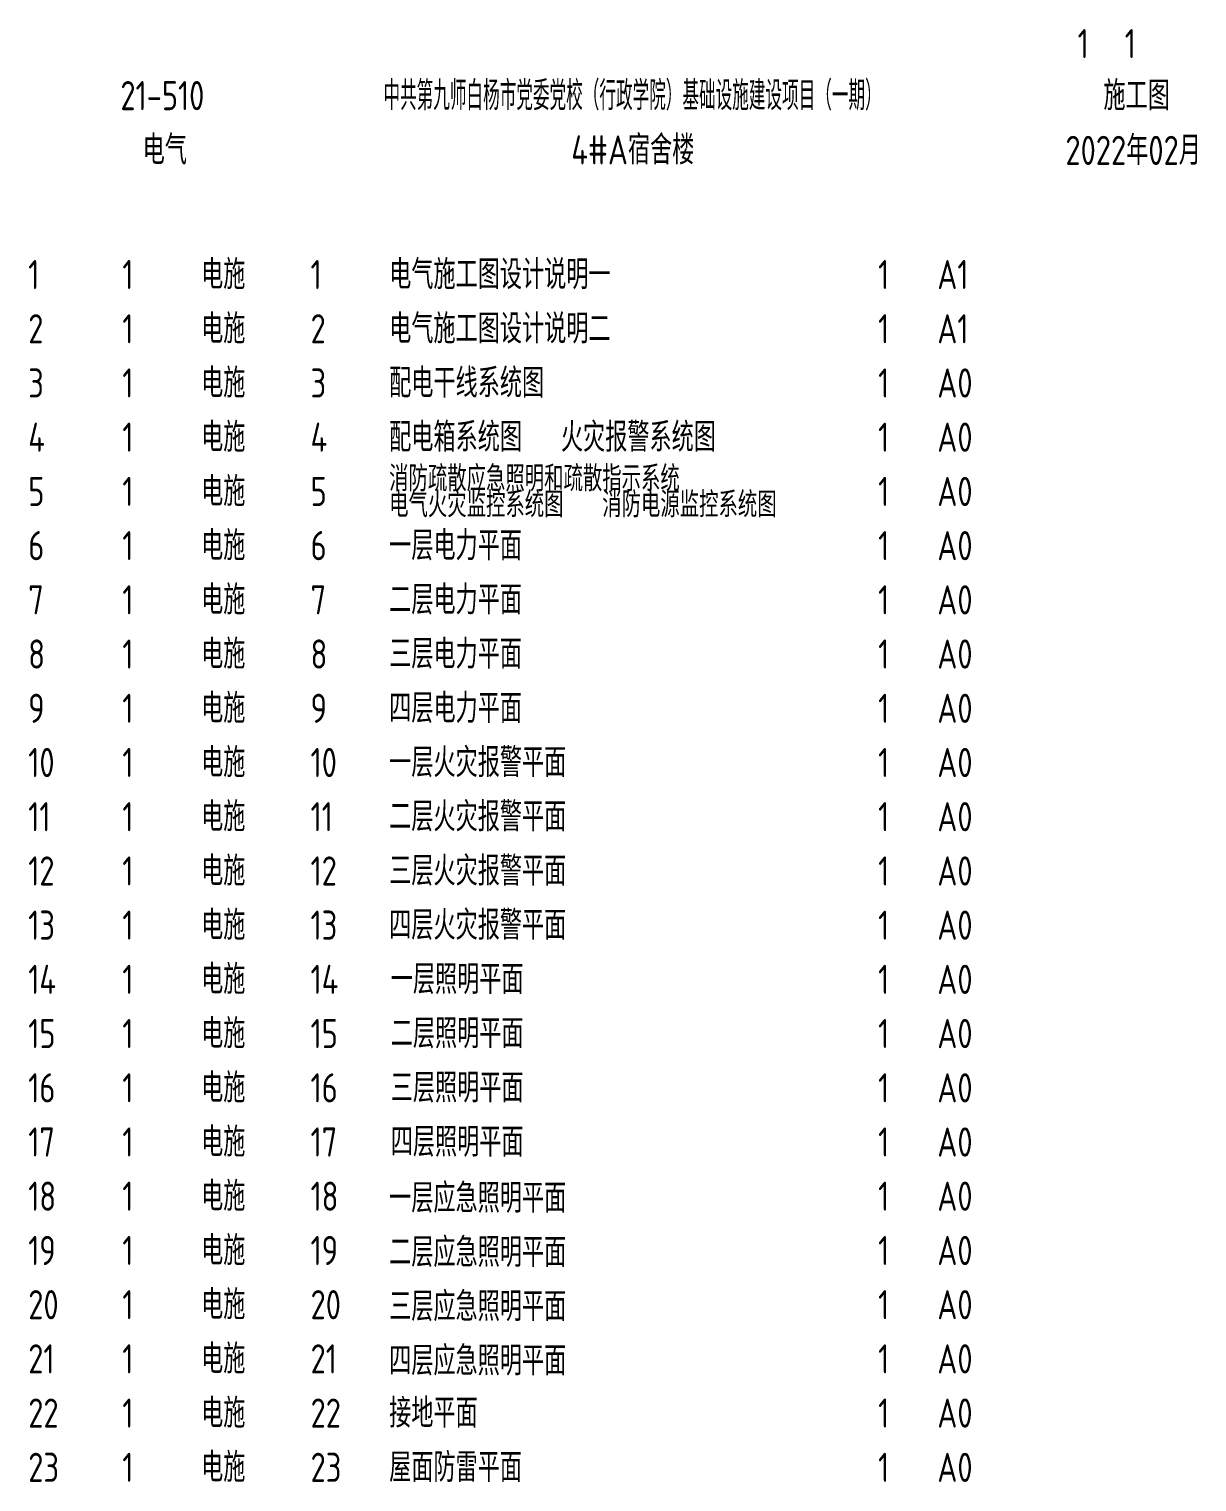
# Model space of a CAD drawing. Extents: x 1725663 to 4653551, y -550461 to 248782.
# Drawn here: x 1725663 to 1741697, y 122024 to 141969 of the extents above; entities that cross this region are included whole.
import ezdxf

# ---------------------------------------------------------------- set-up
doc = ezdxf.new("R2010")
doc.units = 0
doc.header["$LTSCALE"] = 1000
doc.layers.add('SIG_TEXT', color=7, linetype='Continuous')
doc.styles.add('HZTXT', font='tssdeng.shx', dxfattribs={"width": 0.7, "bigfont": 'tssdchn.shx'})

msp = doc.modelspace()

# ---------------------------------------------------------------- texts
at = {"layer": 'SIG_TEXT', "color": 0, "style": 'HZTXT'}
for s, height, width, p in [('1', 400, 0.8, (1740059, 141569)), ('1', 400, 0.8, (1740706, 141569)), ('21-510', 400, 0.8, (1726917, 140855)), ('中共第九师白杨市党委党校（行政学院）基础设施建设项目（一期）', 400, 0.6, (1730529, 140855)), ('施工图', 400, 0.8, (1740413, 140855)), ('电气', 400, 0.8, (1727223, 140110)), ('4#A宿舍楼', 400, 0.8, (1733107, 140110)), ('2022年02月', 400, 0.8, (1739891, 140103)), ('电施', 400, 0.8, (1728025, 138399)), ('电气施工图设计说明一', 400, 0.8, (1730607, 138399)), ('1', 400, 0.8, (1725652, 138399)), ('1', 400, 0.8, (1726944, 138399)), ('1', 400, 0.8, (1729528, 138399)), ('1', 400, 0.8, (1737320, 138399)), ('A1', 400, 0.8, (1738133, 138399)), ('2', 400, 0.8, (1725652, 137654)), ('1', 400, 0.8, (1726944, 137654)), ('电施', 400, 0.8, (1728025, 137654)), ('2', 400, 0.8, (1729528, 137654)), ('电气施工图设计说明二', 400, 0.8, (1730607, 137654)), ('1', 400, 0.8, (1737320, 137654)), ('A1', 400, 0.8, (1738133, 137654)), ('3', 400, 0.8, (1725652, 136910)), ('1', 400, 0.8, (1726944, 136910)), ('电施', 400, 0.8, (1728025, 136910)), ('3', 400, 0.8, (1729528, 136910)), ('配电干线系统图', 400, 0.8, (1730607, 136910)), ('1', 400, 0.8, (1737320, 136910)), ('A0', 400, 0.8, (1738133, 136910)), ('4', 400, 0.8, (1725652, 136166)), ('1', 400, 0.8, (1726944, 136166)), ('电施', 400, 0.8, (1728025, 136166)), ('4', 400, 0.8, (1729528, 136166)), ('配电箱系统图', 400, 0.8, (1730607, 136166)), ('火灾报警系统图', 400, 0.8, (1732965, 136166)), ('1', 400, 0.8, (1737320, 136166)), ('A0', 400, 0.8, (1738133, 136166)), ('电施', 400, 0.8, (1728025, 135421)), ('消防疏散应急照明和疏散指示系统', 350, 0.8, (1730607, 135623)), ('5', 400, 0.8, (1725652, 135421)), ('1', 400, 0.8, (1726944, 135421)), ('5', 400, 0.8, (1729528, 135421)), ('电气火灾监控系统图', 350, 0.8, (1730607, 135266)), ('消防电源监控系统图', 350, 0.8, (1733532, 135266)), ('1', 400, 0.8, (1737320, 135421)), ('A0', 400, 0.8, (1738133, 135421)), ('6', 400, 0.8, (1725652, 134677)), ('1', 400, 0.8, (1726944, 134677)), ('电施', 400, 0.8, (1728025, 134677)), ('6', 400, 0.8, (1729528, 134677)), ('一层电力平面', 400, 0.8, (1730607, 134677)), ('1', 400, 0.8, (1737320, 134677)), ('A0', 400, 0.8, (1738133, 134677)), ('7', 400, 0.8, (1725652, 133933)), ('1', 400, 0.8, (1726944, 133933)), ('电施', 400, 0.8, (1728025, 133933)), ('7', 400, 0.8, (1729528, 133933)), ('二层电力平面', 400, 0.8, (1730607, 133933)), ('1', 400, 0.8, (1737320, 133933)), ('A0', 400, 0.8, (1738133, 133933)), ('8', 400, 0.8, (1725652, 133189)), ('1', 400, 0.8, (1726944, 133189)), ('电施', 400, 0.8, (1728025, 133189)), ('8', 400, 0.8, (1729528, 133189)), ('三层电力平面', 400, 0.8, (1730607, 133189)), ('1', 400, 0.8, (1737320, 133189)), ('A0', 400, 0.8, (1738133, 133189)), ('9', 400, 0.8, (1725652, 132444)), ('1', 400, 0.8, (1726944, 132444)), ('电施', 400, 0.8, (1728025, 132444)), ('9', 400, 0.8, (1729528, 132444)), ('四层电力平面', 400, 0.8, (1730607, 132444)), ('1', 400, 0.8, (1737320, 132444)), ('A0', 400, 0.8, (1738133, 132444)), ('10', 400, 0.8, (1725652, 131700)), ('1', 400, 0.8, (1726944, 131700)), ('电施', 400, 0.8, (1728025, 131700)), ('10', 400, 0.8, (1729528, 131700)), ('一层火灾报警平面', 400, 0.8, (1730607, 131700)), ('1', 400, 0.8, (1737320, 131700)), ('A0', 400, 0.8, (1738133, 131700)), ('11', 400, 0.8, (1725652, 130956)), ('1', 400, 0.8, (1726944, 130956)), ('电施', 400, 0.8, (1728025, 130956)), ('11', 400, 0.8, (1729528, 130956)), ('二层火灾报警平面', 400, 0.8, (1730607, 130956)), ('1', 400, 0.8, (1737320, 130956)), ('A0', 400, 0.8, (1738133, 130956)), ('电施', 400, 0.8, (1728025, 130211)), ('三层火灾报警平面', 400, 0.8, (1730607, 130211)), ('12', 400, 0.8, (1725652, 130211)), ('1', 400, 0.8, (1726944, 130211)), ('12', 400, 0.8, (1729528, 130211)), ('1', 400, 0.8, (1737320, 130211)), ('A0', 400, 0.8, (1738133, 130211)), ('13', 400, 0.8, (1725652, 129467)), ('1', 400, 0.8, (1726944, 129467)), ('电施', 400, 0.8, (1728025, 129467)), ('13', 400, 0.8, (1729528, 129467)), ('四层火灾报警平面', 400, 0.8, (1730607, 129467)), ('1', 400, 0.8, (1737320, 129467)), ('A0', 400, 0.8, (1738133, 129467)), ('14', 400, 0.8, (1725652, 128723)), ('1', 400, 0.8, (1726944, 128723)), ('电施', 400, 0.8, (1728025, 128723)), ('14', 400, 0.8, (1729528, 128723)), ('一层照明平面', 400, 0.8, (1730629, 128723)), ('1', 400, 0.8, (1737320, 128723)), ('A0', 400, 0.8, (1738133, 128723)), ('15', 400, 0.8, (1725652, 127979)), ('1', 400, 0.8, (1726944, 127979)), ('电施', 400, 0.8, (1728025, 127979)), ('15', 400, 0.8, (1729528, 127979)), ('二层照明平面', 400, 0.8, (1730629, 127979)), ('1', 400, 0.8, (1737320, 127979)), ('A0', 400, 0.8, (1738133, 127979)), ('电施', 400, 0.8, (1728025, 127234)), ('三层照明平面', 400, 0.8, (1730629, 127234)), ('16', 400, 0.8, (1725652, 127234)), ('1', 400, 0.8, (1726944, 127234)), ('16', 400, 0.8, (1729528, 127234)), ('1', 400, 0.8, (1737320, 127234)), ('A0', 400, 0.8, (1738133, 127234)), ('17', 400, 0.8, (1725652, 126490)), ('1', 400, 0.8, (1726944, 126490)), ('电施', 400, 0.8, (1728025, 126490)), ('17', 400, 0.8, (1729528, 126490)), ('四层照明平面', 400, 0.8, (1730629, 126490)), ('1', 400, 0.8, (1737320, 126490)), ('A0', 400, 0.8, (1738133, 126490)), ('18', 400, 0.8, (1725652, 125746)), ('1', 400, 0.8, (1726944, 125746)), ('电施', 400, 0.8, (1728025, 125746)), ('18', 400, 0.8, (1729528, 125746)), ('一层应急照明平面', 400, 0.8, (1730607, 125720)), ('1', 400, 0.8, (1737320, 125746)), ('A0', 400, 0.8, (1738133, 125746)), ('19', 400, 0.8, (1725652, 125001)), ('1', 400, 0.8, (1726944, 125001)), ('电施', 400, 0.8, (1728025, 125001)), ('19', 400, 0.8, (1729528, 125001)), ('二层应急照明平面', 400, 0.8, (1730607, 124976)), ('1', 400, 0.8, (1737320, 125001)), ('A0', 400, 0.8, (1738133, 125001)), ('20', 400, 0.8, (1725652, 124257)), ('1', 400, 0.8, (1726944, 124257)), ('电施', 400, 0.8, (1728025, 124257)), ('20', 400, 0.8, (1729528, 124257)), ('三层应急照明平面', 400, 0.8, (1730607, 124232)), ('1', 400, 0.8, (1737320, 124257)), ('A0', 400, 0.8, (1738133, 124257)), ('21', 400, 0.8, (1725652, 123513)), ('1', 400, 0.8, (1726944, 123513)), ('电施', 400, 0.8, (1728025, 123513)), ('21', 400, 0.8, (1729528, 123513)), ('四层应急照明平面', 400, 0.8, (1730607, 123487)), ('1', 400, 0.8, (1737320, 123513)), ('A0', 400, 0.8, (1738133, 123513)), ('22', 400, 0.8, (1725652, 122769)), ('1', 400, 0.8, (1726944, 122769)), ('电施', 400, 0.8, (1728025, 122769)), ('22', 400, 0.8, (1729528, 122769)), ('接地平面', 400, 0.8, (1730607, 122769)), ('1', 400, 0.8, (1737320, 122769)), ('A0', 400, 0.8, (1738133, 122769)), ('电施', 400, 0.8, (1728025, 122024)), ('屋面防雷平面', 400, 0.8, (1730607, 122024)), ('23', 400, 0.8, (1725652, 122024)), ('1', 400, 0.8, (1726944, 122024)), ('23', 400, 0.8, (1729528, 122024)), ('1', 400, 0.8, (1737320, 122024)), ('A0', 400, 0.8, (1738133, 122024))]:
    msp.add_text(s, height=height, dxfattribs=dict(at, width=width)).set_placement(p)

doc.saveas('drawing.dxf')
